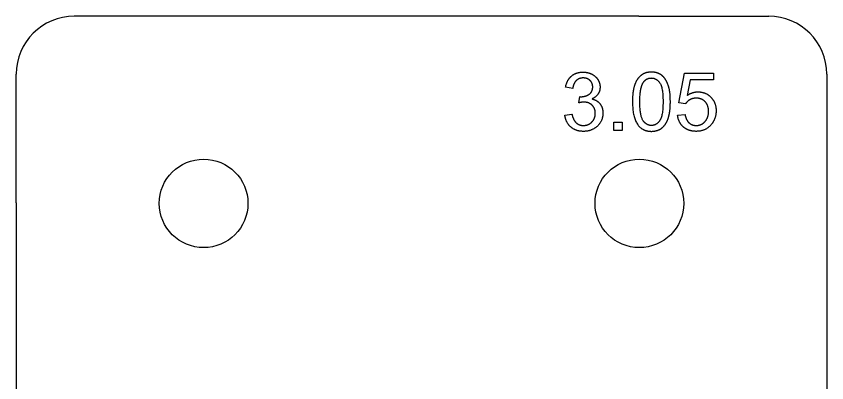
# Model space of a CAD drawing. Header units: millimetres. Extents: x 10 to 192, y -91 to 170.
# Drawn here: x 118.35 to 146.25, y 52.64 to 65.27 of the extents above; entities that cross this region are included whole.
import ezdxf

# ---------------------------------------------------------------- set-up
doc = ezdxf.new("R2010")
doc.units = ezdxf.units.MM
doc.layers.add('Sketch plane 01', color=7, linetype='Continuous')

msp = doc.modelspace()

# ---------------------------------------------------------------- linework, layer by layer
at = {"layer": 'Sketch plane 01'}
for p, q in [((139.364, 65.271), (120.35, 65.271)), ((139.775, 65.271), (139.364, 65.271)), ((139.775, 65.271), (144.25, 65.271)), ((118.35, 58.843), (118.35, 63.271)), ((141.159, 62.282), (141.352, 63.309)), ((141.352, 63.309), (142.346, 63.309)), ((141.548, 63.074), (141.441, 62.537)), ((142.346, 63.074), (141.548, 63.074)), ((142.346, 63.309), (142.346, 63.074)), ((146.25, 63.271), (146.25, 57.861)), ((137.505, 62.783), (137.259, 62.826)), ((137.719, 62.284), (137.746, 62.499)), ((141.389, 62.252), (141.159, 62.282)), ((137.235, 61.865), (137.48, 61.898)), ((141.115, 61.861), (141.373, 61.883)), ((138.924, 61.337), (138.924, 61.617)), ((138.924, 61.617), (139.204, 61.617)), ((139.204, 61.617), (139.204, 61.337)), ((139.204, 61.337), (138.924, 61.337)), ((118.35, 58.843), (118.35, 30.107)), ((146.25, 58.797), (146.25, 30.107))]:
    msp.add_line(p, q, dxfattribs=at)
for centre in [(124.8, 58.821), (139.8, 58.821)]:
    msp.add_circle(centre, 1.525, dxfattribs=at)
for centre, start, end in [((120.35, 63.271), 90, 180), ((144.25, 63.271), 0, 90)]:
    msp.add_arc(centre, 2, start, end, dxfattribs=at)
for points, knots in [([(137.259, 62.826), (137.304, 63.073), (137.464, 63.209), (137.623, 63.344), (137.861, 63.344), (138.024, 63.344), (138.162, 63.274), (138.3, 63.204), (138.373, 63.083), (138.446, 62.961), (138.446, 62.825), (138.446, 62.695), (138.376, 62.589), (138.306, 62.483), (138.17, 62.42), (138.347, 62.379), (138.446, 62.25), (138.544, 62.121), (138.544, 61.928), (138.544, 61.666), (138.353, 61.484), (138.162, 61.302), (137.87, 61.302), (137.607, 61.302), (137.433, 61.459), (137.259, 61.616), (137.235, 61.865)], [0, 0, 0, 0.090483, 0.090483, 0.180966, 0.180966, 0.243369, 0.243369, 0.305771, 0.305771, 0.368173, 0.368173, 0.427455, 0.427455, 0.486737, 0.486737, 0.558592, 0.558592, 0.630446, 0.630446, 0.727602, 0.727602, 0.824757, 0.824757, 0.912379, 0.912379, 1, 1, 1]), ([(139.852, 63.227), (139.996, 63.344), (140.214, 63.344), (140.375, 63.344), (140.496, 63.28), (140.617, 63.215), (140.696, 63.093), (140.775, 62.971), (140.82, 62.796), (140.865, 62.62), (140.865, 62.323), (140.865, 61.971), (140.793, 61.755), (140.721, 61.539), (140.577, 61.421), (140.433, 61.303), (140.214, 61.303), (139.925, 61.303), (139.76, 61.511), (139.562, 61.76), (139.562, 62.323), (139.562, 62.678), (139.635, 62.894), (139.708, 63.11), (139.852, 63.227)], [0, 0, 0, 0.092268, 0.092268, 0.160315, 0.160315, 0.228363, 0.228363, 0.29641, 0.29641, 0.364457, 0.364457, 0.444991, 0.444991, 0.525524, 0.525524, 0.606057, 0.606057, 0.712101, 0.712101, 0.839542, 0.839542, 0.919771, 0.919771, 1, 1, 1]), ([(137.746, 62.499), (137.771, 62.496), (137.786, 62.496), (137.942, 62.496), (138.068, 62.578), (138.193, 62.66), (138.193, 62.83), (138.193, 62.965), (138.102, 63.054), (138.011, 63.143), (137.866, 63.143), (137.723, 63.143), (137.628, 63.053), (137.532, 62.963), (137.505, 62.783)], [0, 0, 0, 0.018224, 0.018224, 0.208747, 0.208747, 0.39927, 0.39927, 0.550164, 0.550164, 0.701059, 0.701059, 0.850529, 0.850529, 1, 1, 1]), ([(140.214, 61.505), (140.383, 61.505), (140.498, 61.669), (140.613, 61.832), (140.613, 62.323), (140.613, 62.817), (140.498, 62.979), (140.383, 63.141), (140.211, 63.141), (140.042, 63.141), (139.941, 62.998), (139.814, 62.815), (139.814, 62.323), (139.814, 61.831), (139.929, 61.668), (140.045, 61.505), (140.214, 61.505)], [0, 0, 0, 0.11402, 0.11402, 0.22804, 0.22804, 0.342694, 0.342694, 0.457347, 0.457347, 0.570181, 0.570181, 0.713454, 0.713454, 0.856727, 0.856727, 1, 1, 1]), ([(141.441, 62.537), (141.621, 62.663), (141.818, 62.663), (142.08, 62.663), (142.26, 62.481), (142.44, 62.3), (142.44, 62.015), (142.44, 61.744), (142.282, 61.546), (142.09, 61.303), (141.757, 61.303), (141.484, 61.303), (141.312, 61.456), (141.139, 61.609), (141.115, 61.861)], [0, 0, 0, 0.111378, 0.111378, 0.258859, 0.258859, 0.406339, 0.406339, 0.546763, 0.546763, 0.718487, 0.718487, 0.859243, 0.859243, 1, 1, 1]), ([(137.624, 61.597), (137.726, 61.505), (137.872, 61.505), (138.045, 61.505), (138.164, 61.625), (138.283, 61.745), (138.283, 61.922), (138.283, 62.091), (138.173, 62.201), (138.062, 62.311), (137.892, 62.311), (137.822, 62.311), (137.719, 62.284)], [0, 0, 0, 0.163934, 0.163934, 0.35851, 0.35851, 0.553086, 0.553086, 0.738682, 0.738682, 0.924277, 0.924277, 1, 1, 1]), ([(141.373, 61.883), (141.401, 61.695), (141.505, 61.6), (141.61, 61.505), (141.757, 61.505), (141.934, 61.505), (142.057, 61.639), (142.18, 61.772), (142.18, 61.993), (142.18, 62.203), (142.062, 62.325), (141.944, 62.446), (141.753, 62.446), (141.634, 62.446), (141.539, 62.392), (141.443, 62.338), (141.389, 62.252)], [0, 0, 0, 0.123182, 0.123182, 0.246364, 0.246364, 0.394638, 0.394638, 0.542912, 0.542912, 0.683864, 0.683864, 0.824817, 0.824817, 0.912408, 0.912408, 1, 1, 1])]:
    msp.add_open_spline(points, degree=2, knots=knots, dxfattribs=at)
msp.add_open_spline([(137.48, 61.898), (137.523, 61.689), (137.624, 61.597)], degree=2, dxfattribs=at)

doc.saveas('drawing.dxf')
